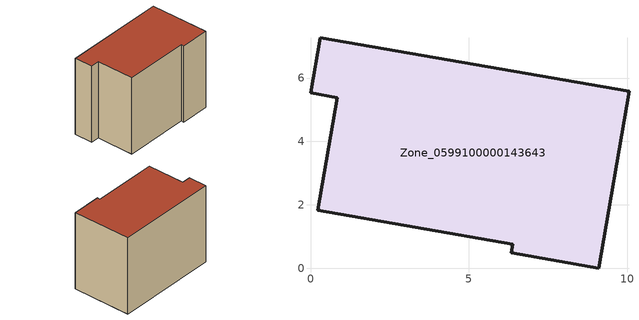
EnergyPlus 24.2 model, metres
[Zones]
Zone_0599100000143643
 floor ground (C_G): 10.05,5.58 9.1,0 6.34,0.48 6.38,0.75 0.23,1.83 0.84,5.38 0,5.53 0.3,7.27 z0
 wall outside (C_F): 0,5.53 0.84,5.38 0.23,1.83 6.38,0.75 6.34,0.48 9.1,0 10.05,5.58 0.3,7.27 0,5.53 z0:7.59
 roof outside (C_R): 6.34,0.48 9.1,0 10.05,5.58 0.3,7.27 0,5.53 0.84,5.38 0.23,1.83 6.38,0.75 z7.59
[BUILDING]
Pand.0599100000143643: North Axis=0; Terrain=City; Loads Convergence Tolerance Value=0.04; Temperature Convergence Tolerance Value=0.4; Solar Distribution=FullExterior; Maximum Number of Warmup Days=25; Minimum Number of Warmup Days=1
[Site:Location]
Rotterdam.The.Hague.AP_ZH_NLD Design_Conditions: Latitude=51.96; Longitude=4.45; Time Zone=1; Elevation=-4.5
[SITE:GROUNDTEMPERATURE:BUILDINGSURFACE]
18, 18, 18, 18, 18, 18, 18, 18, 18, 18, 18, 18
[MATERIAL] Thermal Absorptance=0.9; Solar Absorptance=0.7; Visible Absorptance=0.7
Name | Roughness | Thickness | Conductivity | Density | Specific Heat
G.TI.1975-1991 | MediumSmooth | 0.15 | 0.288461 | 540 | 1210
F.TI.1975-1991 | Rough | 0.3 | 0.230769 | 1920 | 840
R.TI.1975-1991 | MediumRough | 0.2 | 0.153846 | 1500 | 1000
[CONSTRUCTION]
C_G: G.TI.1975-1991
C_F: F.TI.1975-1991
C_R: R.TI.1975-1991
[ZONE]
Zone_0599100000143643: Type=1; Multiplier=1; Ceiling Height=Autocalculate; Volume=Autocalculate; Floor Area=autocalculate; Part of Total Floor Area=Yes
[ZONEINFILTRATION:DESIGNFLOWRATE]
Infil_Zone_0599100000143643: Zone or ZoneList or Space or SpaceList=Zone_0599100000143643; Schedule=AlwaysOn; Design Flow Rate Calculation Method=Flow/Area; Flow Rate per Floor Area=0.003; Constant Term Coefficient=1; Temperature Term Coefficient=0; Velocity Term Coefficient=0; Velocity Squared Term Coefficient=0
[HVACTEMPLATE:ZONE:IDEALLOADSAIRSYSTEM]
Zone_0599100000143643: Maximum Heating Supply Air Temperature=50; Minimum Cooling Supply Air Temperature=13; Maximum Heating Supply Air Humidity Ratio=0.0156; Minimum Cooling Supply Air Humidity Ratio=0.0077; Heating Limit=NoLimit; Cooling Limit=NoLimit; Dehumidification Control Type=ConstantSensibleHeatRatio; Cooling Sensible Heat Ratio=0.7; Dehumidification Setpoint=60; Humidification Control Type=None; Humidification Setpoint=30; Outdoor Air Method=None; Outdoor Air Flow Rate per Person=0.00944; Outdoor Air Flow Rate per Zone Floor Area=0; Outdoor Air Flow Rate per Zone=0; Demand Controlled Ventilation Type=None; Outdoor Air Economizer Type=NoEconomizer; Heat Recovery Type=None; Sensible Heat Recovery Effectiveness=0.7; Latent Heat Recovery Effectiveness=0.65
[ZONECONTROL:THERMOSTAT]
ThermostatControl_Zone_0599100000143643: Zone or ZoneList=Zone_0599100000143643; Control Type Schedule=DualSetpointControlType; Control 1=Thermostat_Zone_0599100000143643; Temperature Difference Between Cutout And Setpoint=0
[THERMOSTATSETPOINT:DUALSETPOINT]
Thermostat_Zone_0599100000143643: Heating Setpoint Temperature Schedule=HeatingSetpoint_Zone_0599100000143643; Cooling Setpoint Temperature Schedule=CoolingSetpoint_Zone_0599100000143643
[SCHEDULE:COMPACT]
HeatingSetpoint_Zone_0599100000143643: Through: 12/31, For: AllDays, Until: 24:00, 21
CoolingSetpoint_Zone_0599100000143643: Through: 12/31, For: AllDays, Until: 24:00, 24
DualSetpointControlType: Through: 12/31, For: AllDays, Until: 24:00, 4
AlwaysOn: Through: 12/31, For: AllDays, Until: 24:00, 1
